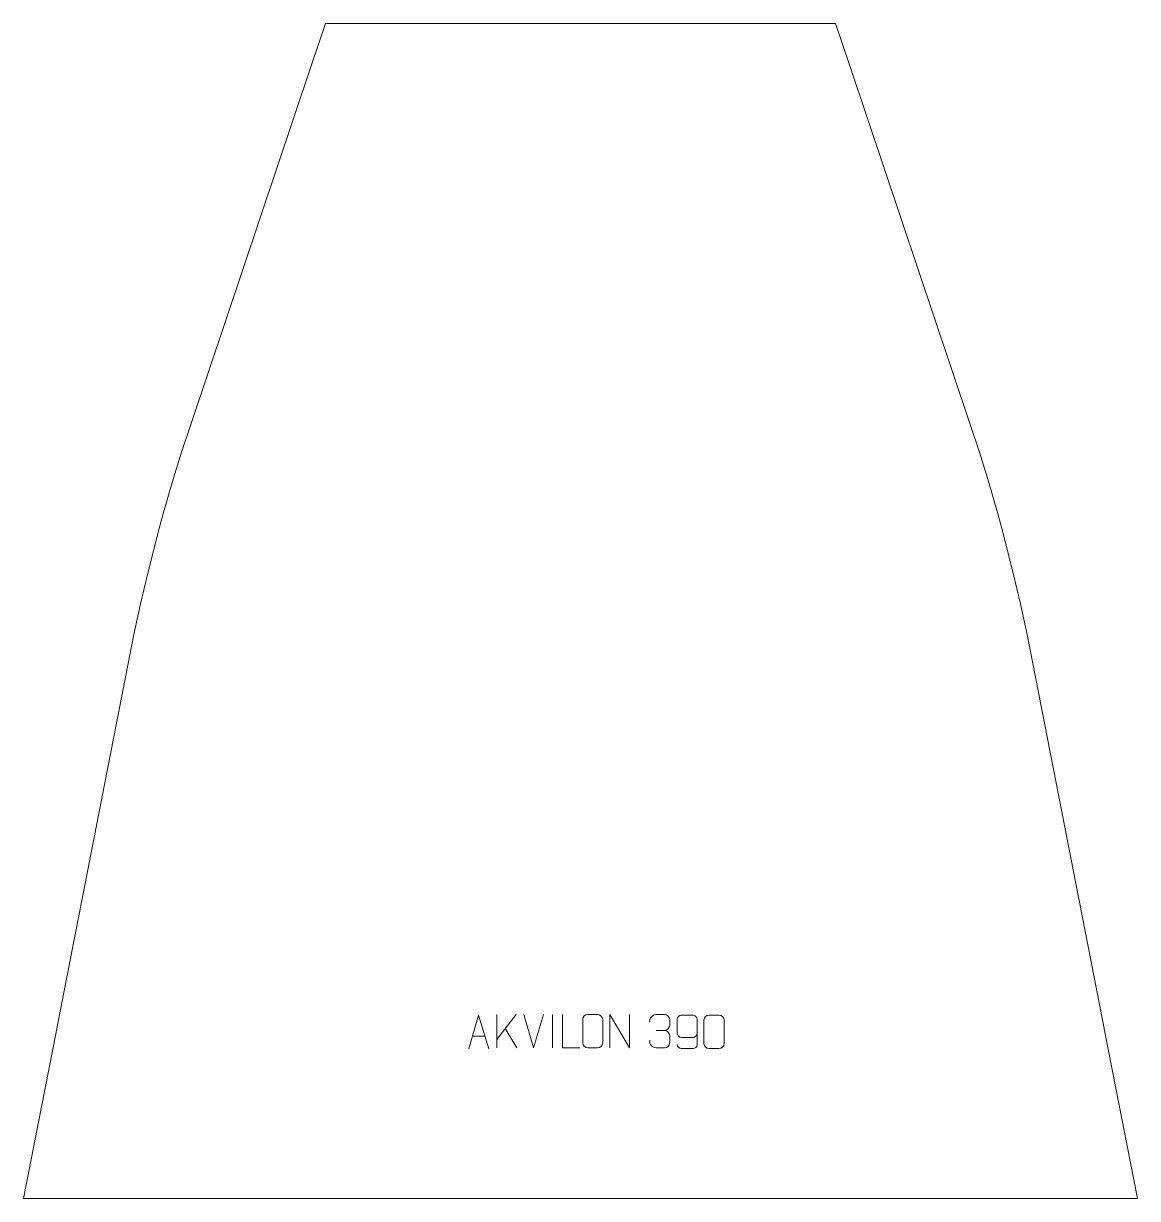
# Model space of a CAD drawing. Header units: millimetres. Extents: x -415 to 415, y 565 to 1440.
import ezdxf

# ---------------------------------------------------------------- set-up
doc = ezdxf.new("R2010")
doc.units = ezdxf.units.MM
doc.header["$MEASUREMENT"] = 0
doc.layers.add('layer 1', color=7, linetype='Continuous')

msp = doc.modelspace()

# ---------------------------------------------------------------- linework, layer by layer
at = {"layer": 'layer 1', "color": 242, "lineweight": 9}
msp.add_open_spline([(-189.9994, 1439.9988), (-189.9994, 1439.9988), (189.9994, 1439.9988), (189.9994, 1439.9988), (189.9994, 1439.9988), (189.9994, 1439.9988), (200.7069, 1408.427), (200.7069, 1408.427), (200.7069, 1408.427), (200.7069, 1408.427), (289.9437, 1142.8849), (289.9437, 1142.8849), (289.9437, 1142.8849), (289.9437, 1142.8849), (297.2412, 1120.6563), (297.2412, 1120.6563), (297.2412, 1120.6563), (297.2412, 1120.6563), (304.1443, 1098.3001), (304.1443, 1098.3001), (304.1443, 1098.3001), (304.1443, 1098.3001), (310.6537, 1075.827), (310.6537, 1075.827), (310.6537, 1075.827), (310.6537, 1075.827), (314.5768, 1061.3216), (314.5768, 1061.3216), (314.5768, 1061.3216), (314.5768, 1061.3216), (315.2176, 1058.9513), (315.2176, 1058.9513), (315.2176, 1058.9513), (315.2176, 1058.9513), (316.7635, 1053.2422), (316.7635, 1053.2422), (316.7635, 1053.2422), (316.7635, 1053.2422), (322.4745, 1030.5519), (322.4745, 1030.5519), (322.4745, 1030.5519), (322.4745, 1030.5519), (327.7822, 1007.7658), (327.7822, 1007.7658), (327.7822, 1007.7658), (327.7822, 1007.7658), (332.6872, 984.8875), (332.6872, 984.8875), (332.6872, 984.8875), (332.6872, 984.8875), (388.9226, 698.013), (388.9226, 698.013), (388.9226, 698.013), (388.9226, 698.013), (390.7333, 688.8958), (390.7333, 688.8958), (390.7333, 688.8958), (390.7333, 688.8958), (414.9987, 564.9999), (414.9987, 564.9999), (414.9987, 564.9999), (414.9987, 564.9999), (-414.9987, 564.9999), (-414.9987, 564.9999), (-414.9987, 564.9999), (-414.9987, 564.9999), (-390.7359, 688.8958), (-390.7359, 688.8958), (-390.7359, 688.8958), (-390.7359, 688.8958), (-388.9258, 698.013), (-388.9258, 698.013), (-388.9258, 698.013), (-388.9258, 698.013), (-332.6873, 984.8875), (-332.6873, 984.8875), (-332.6873, 984.8875), (-332.6873, 984.8875), (-327.7829, 1007.7658), (-327.7829, 1007.7658), (-327.7829, 1007.7658), (-327.7829, 1007.7658), (-322.4752, 1030.5519), (-322.4752, 1030.5519), (-322.4752, 1030.5519), (-322.4752, 1030.5519), (-316.7642, 1053.2422), (-316.7642, 1053.2422), (-316.7642, 1053.2422), (-316.7642, 1053.2422), (-315.2202, 1058.9513), (-315.2202, 1058.9513), (-315.2202, 1058.9513), (-315.2202, 1058.9513), (-314.5794, 1061.3216), (-314.5794, 1061.3216), (-314.5794, 1061.3216), (-314.5794, 1061.3216), (-310.6537, 1075.827), (-310.6537, 1075.827), (-310.6537, 1075.827), (-310.6537, 1075.827), (-304.1475, 1098.3001), (-304.1475, 1098.3001), (-304.1475, 1098.3001), (-304.1475, 1098.3001), (-297.2419, 1120.6563), (-297.2419, 1120.6563), (-297.2419, 1120.6563), (-297.2419, 1120.6563), (-289.9444, 1142.8849), (-289.9444, 1142.8849), (-289.9444, 1142.8849), (-289.9444, 1142.8849), (-200.7076, 1408.427), (-200.7076, 1408.427), (-200.7076, 1408.427), (-200.7076, 1408.427), (-189.9994, 1439.9988), (-189.9994, 1439.9988)], degree=3, knots=[0, 0, 0, 0, 0.03225806, 0.03225806, 0.03225806, 0.03225806, 0.06451613, 0.06451613, 0.06451613, 0.06451613, 0.09677419, 0.09677419, 0.09677419, 0.09677419, 0.12903226, 0.12903226, 0.12903226, 0.12903226, 0.16129032, 0.16129032, 0.16129032, 0.16129032, 0.19354839, 0.19354839, 0.19354839, 0.19354839, 0.22580645, 0.22580645, 0.22580645, 0.22580645, 0.25806452, 0.25806452, 0.25806452, 0.25806452, 0.29032258, 0.29032258, 0.29032258, 0.29032258, 0.32258065, 0.32258065, 0.32258065, 0.32258065, 0.35483871, 0.35483871, 0.35483871, 0.35483871, 0.38709677, 0.38709677, 0.38709677, 0.38709677, 0.41935484, 0.41935484, 0.41935484, 0.41935484, 0.4516129, 0.4516129, 0.4516129, 0.4516129, 0.48387097, 0.48387097, 0.48387097, 0.48387097, 0.51612903, 0.51612903, 0.51612903, 0.51612903, 0.5483871, 0.5483871, 0.5483871, 0.5483871, 0.58064516, 0.58064516, 0.58064516, 0.58064516, 0.61290323, 0.61290323, 0.61290323, 0.61290323, 0.64516129, 0.64516129, 0.64516129, 0.64516129, 0.67741935, 0.67741935, 0.67741935, 0.67741935, 0.70967742, 0.70967742, 0.70967742, 0.70967742, 0.74193548, 0.74193548, 0.74193548, 0.74193548, 0.77419355, 0.77419355, 0.77419355, 0.77419355, 0.80645161, 0.80645161, 0.80645161, 0.80645161, 0.83870968, 0.83870968, 0.83870968, 0.83870968, 0.87096774, 0.87096774, 0.87096774, 0.87096774, 0.90322581, 0.90322581, 0.90322581, 0.90322581, 0.93548387, 0.93548387, 0.93548387, 0.93548387, 1, 1, 1, 1], dxfattribs=at)
at = {"layer": 'layer 1', "color": 250, "lineweight": 9}
for points, knots in [([(-83.2495, 676.5196), (-83.2495, 676.5196), (-75.8785, 701.4731), (-75.8785, 701.4731), (-75.8785, 701.4731), (-75.8785, 701.4731), (-68.3086, 676.5196), (-68.3086, 676.5196)], [0, 0, 0, 0, 0.33333333, 0.33333333, 0.33333333, 0.33333333, 1, 1, 1, 1]), ([(-0.4329, 677.0873), (-0.4329, 677.0873), (-13.382, 677.0873), (-13.382, 677.0873), (-13.382, 677.0873), (-13.382, 677.0873), (-13.382, 702.0409), (-13.382, 702.0409)], [0, 0, 0, 0, 0.33333333, 0.33333333, 0.33333333, 0.33333333, 1, 1, 1, 1]), ([(5.573, 702.0406), (7.8987, 702.0406), (10.2248, 702.0406), (12.5509, 702.0406), (12.5509, 702.0406), (14.4975, 702.0762), (16.4889, 700.5846), (16.5156, 698.147), (16.5156, 698.147), (16.5152, 692.4001), (16.5152, 686.6528), (16.5156, 680.9051), (16.5156, 680.9051), (16.3758, 678.5817), (14.6986, 677.1021), (12.5509, 677.0913), (12.5509, 677.0913), (10.219, 677.0917), (7.8871, 677.0917), (5.5556, 677.0913), (5.5556, 677.0913), (3.6306, 676.9859), (1.6585, 678.8704), (1.6697, 680.8877), (1.6697, 680.8877), (1.67, 686.6578), (1.67, 692.4275), (1.6697, 698.1968), (1.6697, 698.1968), (1.6739, 700.3349), (3.4206, 702.0541), (5.573, 702.0406)], [0, 0, 0, 0, 0.11111111, 0.11111111, 0.11111111, 0.11111111, 0.22222222, 0.22222222, 0.22222222, 0.22222222, 0.33333333, 0.33333333, 0.33333333, 0.33333333, 0.44444444, 0.44444444, 0.44444444, 0.44444444, 0.55555556, 0.55555556, 0.55555556, 0.55555556, 0.66666667, 0.66666667, 0.66666667, 0.66666667, 0.77777778, 0.77777778, 0.77777778, 0.77777778, 1, 1, 1, 1]), ([(21.7652, 677.0874), (21.7652, 677.0874), (21.7652, 702.0409), (21.7652, 702.0409), (21.7652, 702.0409), (21.7652, 702.0409), (36.42, 677.0874), (36.42, 677.0874), (36.42, 677.0874), (36.42, 677.0874), (36.42, 702.0409), (36.42, 702.0409)], [0, 0, 0, 0, 0.25, 0.25, 0.25, 0.25, 0.5, 0.5, 0.5, 0.5, 1, 1, 1, 1]), ([(51.728, 696.3566), (51.728, 696.3566), (51.728, 698.2138), (51.728, 698.2138), (51.728, 698.2138), (51.7137, 699.9557), (54.3782, 702.0738), (56.4373, 702.0511), (56.4373, 702.0511), (58.5014, 702.0511), (60.5654, 702.0511), (62.6291, 702.0511), (62.6291, 702.0511), (64.8236, 702.0599), (66.4219, 700.2131), (66.4663, 698.301), (66.4663, 698.301), (66.4659, 696.8659), (66.4659, 695.4308), (66.4663, 693.9953), (66.4663, 693.9953), (66.4177, 692.3418), (64.8151, 690.1118), (62.6168, 690.1218), (62.6168, 690.1218), (64.8205, 690.1106), (66.4285, 688.3074), (66.4825, 686.2479), (66.4825, 686.2479), (66.4821, 684.4632), (66.4821, 682.6785), (66.4825, 680.8934), (66.4825, 680.8934), (66.4926, 678.832), (64.4377, 677.0689), (62.6168, 677.077), (62.6168, 677.077), (60.5515, 677.0773), (58.4863, 677.0773), (56.4207, 677.077), (56.4207, 677.077), (54.2521, 677.0885), (51.7211, 679.4887), (51.7025, 680.9505), (51.7025, 680.9505), (51.7025, 680.9505), (51.7025, 682.8591), (51.7025, 682.8591)], [0, 0, 0, 0, 0.07692308, 0.07692308, 0.07692308, 0.07692308, 0.15384615, 0.15384615, 0.15384615, 0.15384615, 0.23076923, 0.23076923, 0.23076923, 0.23076923, 0.30769231, 0.30769231, 0.30769231, 0.30769231, 0.38461538, 0.38461538, 0.38461538, 0.38461538, 0.46153846, 0.46153846, 0.46153846, 0.46153846, 0.53846154, 0.53846154, 0.53846154, 0.53846154, 0.61538462, 0.61538462, 0.61538462, 0.61538462, 0.69230769, 0.69230769, 0.69230769, 0.69230769, 0.76923077, 0.76923077, 0.76923077, 0.76923077, 0.84615385, 0.84615385, 0.84615385, 0.84615385, 1, 1, 1, 1]), ([(72.1059, 679.5707), (72.13, 678.2312), (73.4862, 676.5779), (75.0581, 676.6123), (75.0581, 676.6123), (78.0429, 676.6126), (81.0281, 676.6126), (84.0135, 676.6123), (84.0135, 676.6123), (85.2326, 676.5973), (86.9608, 678.0349), (86.9658, 679.5707), (86.9658, 679.5707), (86.9655, 685.9311), (86.9655, 692.2919), (86.9658, 698.6527), (86.9658, 698.6527), (86.9611, 699.8156), (85.2326, 701.5867), (84.0135, 701.6111), (84.0135, 701.6111), (81.0281, 701.6108), (78.0429, 701.6108), (75.0581, 701.6111), (75.0581, 701.6111), (73.78, 701.5673), (72.1103, 699.9528), (72.1059, 698.6527), (72.1059, 698.6527), (72.1059, 695.0693), (72.1059, 691.4863), (72.1059, 687.9035), (72.1059, 687.9035), (72.1444, 686.4253), (73.7271, 684.9924), (75.0581, 684.9945), (75.0581, 684.9945), (78.0429, 684.9942), (81.0281, 684.9942), (84.0135, 684.9945), (84.0135, 684.9945), (85.343, 684.9895), (86.986, 686.4967), (86.9443, 687.9253)], [0, 0, 0, 0, 0.08333333, 0.08333333, 0.08333333, 0.08333333, 0.16666667, 0.16666667, 0.16666667, 0.16666667, 0.25, 0.25, 0.25, 0.25, 0.33333333, 0.33333333, 0.33333333, 0.33333333, 0.41666667, 0.41666667, 0.41666667, 0.41666667, 0.5, 0.5, 0.5, 0.5, 0.58333333, 0.58333333, 0.58333333, 0.58333333, 0.66666667, 0.66666667, 0.66666667, 0.66666667, 0.75, 0.75, 0.75, 0.75, 0.83333333, 0.83333333, 0.83333333, 0.83333333, 1, 1, 1, 1]), ([(95.9552, 701.6107), (98.3213, 701.6107), (100.6878, 701.6107), (103.0543, 701.6107), (103.0543, 701.6107), (105.0348, 701.6463), (107.0608, 700.152), (107.0879, 697.7099), (107.0879, 697.7099), (107.0875, 691.9525), (107.0875, 686.1947), (107.0879, 680.4365), (107.0879, 680.4365), (106.9458, 678.1089), (105.2394, 676.6266), (103.0543, 676.6158), (103.0543, 676.6158), (100.6819, 676.6162), (98.3095, 676.6162), (95.9375, 676.6158), (95.9375, 676.6158), (93.979, 676.5102), (91.9726, 678.3981), (91.984, 680.4191), (91.984, 680.4191), (91.9844, 686.1997), (91.9844, 691.98), (91.984, 697.7598), (91.984, 697.7598), (91.9883, 699.9018), (93.7654, 701.6243), (95.9552, 701.6107)], [0, 0, 0, 0, 0.11111111, 0.11111111, 0.11111111, 0.11111111, 0.22222222, 0.22222222, 0.22222222, 0.22222222, 0.33333333, 0.33333333, 0.33333333, 0.33333333, 0.44444444, 0.44444444, 0.44444444, 0.44444444, 0.55555556, 0.55555556, 0.55555556, 0.55555556, 0.66666667, 0.66666667, 0.66666667, 0.66666667, 0.77777778, 0.77777778, 0.77777778, 0.77777778, 1, 1, 1, 1])]:
    msp.add_open_spline(points, degree=3, knots=knots, dxfattribs=at)
for points in [[(-62.2583, 702.0409), (-62.2583, 702.0409), (-62.2583, 677.0873), (-62.2583, 677.0873)], [(-47.8821, 702.0409), (-47.8821, 702.0409), (-62.2583, 683.4012), (-62.2583, 683.4012)], [(-34.9075, 677.0873), (-34.9075, 677.0873), (-42.2293, 702.0409), (-42.2293, 702.0409)], [(-27.5856, 702.0409), (-27.5856, 702.0409), (-34.9074, 677.0873), (-34.9074, 677.0873)], [(-20.9074, 702.0512), (-20.9074, 702.0512), (-20.9074, 677.0771), (-20.9074, 677.0771)], [(-47.5568, 677.1831), (-47.5568, 677.1831), (-56.0273, 691.4967), (-56.0273, 691.4967)], [(-80.5269, 685.769), (-80.5269, 685.769), (-71.0312, 685.769), (-71.0312, 685.769)], [(56.4377, 690.1114), (56.4377, 690.1114), (62.6341, 690.1114), (62.6341, 690.1114)]]:
    msp.add_open_spline(points, degree=3, dxfattribs=at)

doc.saveas('drawing.dxf')
